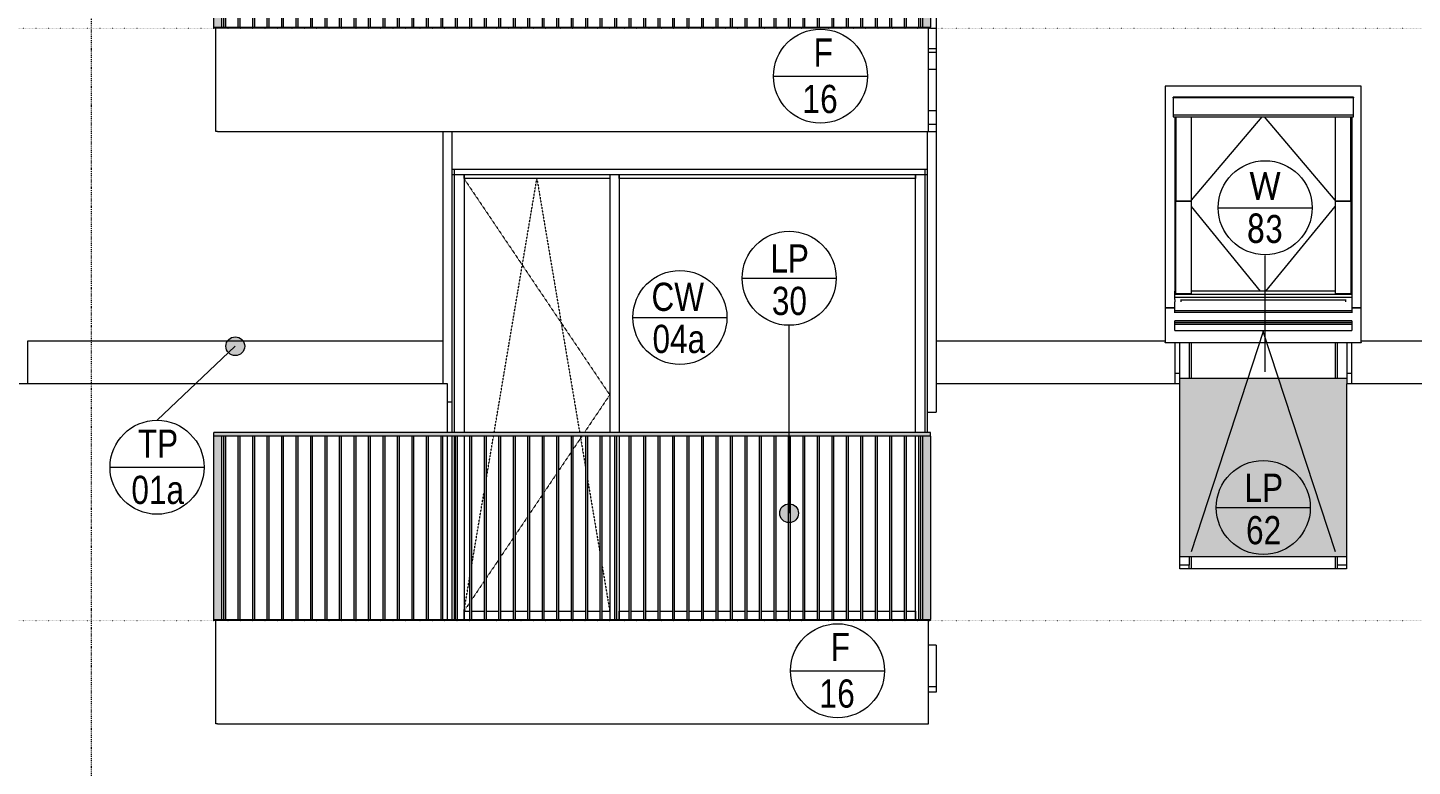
# Model space of a CAD drawing. Header units: millimetres. Extents: x -6736 to 224393, y -6260 to 72638.
# Drawn here: x -340 to 7022, y 3425 to 7353 of the extents above; entities that cross this region are included whole.
import ezdxf

# ---------------------------------------------------------------- set-up
doc = ezdxf.new("R2010")
doc.units = ezdxf.units.MM
for name, pattern in [('HA_Dash_2mm-S1mm', [2, 1, -1]), ('HA_DashDot_10mm-S3mm', [10, 4, -3, 0, -3]), ('HA_Dot-S4mm', [4, 0, -4])]:
    doc.linetypes.add(name, pattern=pattern)
for name, color, linetype, lineweight in [('A-DETL-____-THIN', 9, 'Continuous', 9), ('A-DOOR-____-OTLN', 9, 'Continuous', 9), ('A-FLOR-____-OTLN', 9, 'Continuous', 9), ('A-FLOR-HRAL-IDEN', 9, 'Continuous', 9), ('A-FLOR-HRAL-OTLN', 9, 'Continuous', 9), ('A-FLOR-LEVL-OTLN', 9, 'Continuous', 9), ('A-GENM-____-IDEN', 9, 'Continuous', 9), ('A-GENM-____-OTLN', 9, 'Continuous', 9), ('A-GLAZ-____-IDEN', 9, 'Continuous', 9), ('A-GLAZ-____-OTLN', 9, 'Continuous', 5), ('A-GLAZ-CURT-OTLN', 9, 'Continuous', 5), ('A-GLAZ-CWMG-OTLN', 9, 'Continuous', 5), ('A-ROOF-____-OTLN', 9, 'Continuous', 9), ('A-WALL-____-IDEN', 9, 'Continuous', 9), ('A-WALL-____-OTLN', 9, 'Continuous', 9), ('G-____-____-TEXT', 9, 'Continuous', 5), ('S-GRID-____-OTLN', 9, 'Continuous', 5)]:
    doc.layers.add(name, color=color, linetype=linetype, lineweight=lineweight)
doc.styles.add('Arial_2', font='arial.ttf', dxfattribs={"width": 0.8, "height": 150})
doc.styles.add('Calibri', font='calibri.ttf', dxfattribs={"width": 0.8, "height": 150})

# ---------------------------------------------------------------- blocks, each defined once
blk = doc.blocks.new('Roof-Windows_VELUX_VFE - VFE size 940x1370 _PK38__67_26-1838227-A_pohled jižní_DPS pohled')
at = {"layer": 'A-GLAZ-____-OTLN', "color": 250}
for p, q in [((5760, 5838.2), (5760, 5842.2)), ((5760, 5835.8), (5760, 5838.2)), ((6700, 5838.2), (5760, 5838.2)), ((6700, 5842.2), (6700, 5838.2)), ((6700, 5838.2), (6700, 5835.8)), ((5760, 5784.5), (5760, 5794.6)), ((6700, 5794.6), (5760, 5794.6)), ((5760, 5783.3), (5760, 5784.5)), ((6700, 5784.5), (5760, 5784.5)), ((5760, 5775.2), (5760, 5783.3)), ((6700, 5783.3), (5760, 5783.3)), ((5760, 5741.7), (5760, 5775.2)), ((5760, 5775.2), (6700, 5775.2)), ((6700, 5794.6), (6700, 5784.5)), ((6700, 5784.5), (6700, 5783.3)), ((6700, 5783.3), (6700, 5775.2)), ((6700, 5775.2), (6700, 5741.7)), ((5760, 5741.7), (6700, 5741.7)), ((5836, 5677.1), (5836, 5488.5)), ((6230, 5737.5), (5846.3, 4565.9)), ((5846.3, 5677.1), (5846.3, 5488.5)), ((6613.7, 4565.9), (6230, 5737.5)), ((6613.7, 5488.5), (6613.7, 5677.1)), ((6624, 5488.5), (6624, 5677.1)), ((5836, 4495.1), (5787.1, 4495.1)), ((5836, 4538.5), (5836, 4495.1)), ((5836, 4475.1), (5836, 4495.1)), ((5846.3, 4538.5), (5846.3, 4475.1)), ((6613.7, 4475.1), (6613.7, 4538.5)), ((6624, 4495.1), (6624, 4538.5)), ((6624, 4475.1), (6624, 4495.1)), ((6672.9, 4495.1), (6624, 4495.1)), ((5846.3, 4477.3), (6613.7, 4477.3))]:
    blk.add_line(p, q, dxfattribs=at)
blk = doc.blocks.new('Railing - 40 x12 mm-1473179-A_pohled jižní_DPS pohled')
at = {"layer": 'A-FLOR-HRAL-OTLN'}
blk.add_hatch(color=256, dxfattribs=at).paths.add_polyline_path([(4427.7, 4205), (4460, 4205), (4460, 5180), (4420, 5180), (4420, 4205)])
at = {"layer": 'A-FLOR-HRAL-OTLN', "color": 7}
for p, q in [((4420, 4205), (4420, 5180)), ((4460, 5180), (4460, 4205))]:
    blk.add_line(p, q, dxfattribs=at)
blk = doc.blocks.new('Railing - 40 x12 mm-V2-A_pohled jižní_DPS pohled')
at = {"layer": 'A-FLOR-HRAL-OTLN'}
blk.add_hatch(color=256, dxfattribs=at).paths.add_polyline_path([(4409, 4205), (4409, 5180), (4397, 5180), (4397, 4205)])
at = {"layer": 'A-FLOR-HRAL-OTLN', "color": 7}
for p, q in [((4409, 5180), (4397, 5180)), ((4397, 5180), (4397, 4205)), ((4409, 4205), (4409, 5180)), ((4397, 4205), (4409, 4205))]:
    blk.add_line(p, q, dxfattribs=at)
blk = doc.blocks.new('Railing - 40 x12 mm-V3-A_pohled jižní_DPS pohled')
at = {"layer": 'A-FLOR-HRAL-OTLN'}
blk.add_hatch(color=256, dxfattribs=at).paths.add_polyline_path([(690, 4205), (690, 5180), (650, 5180), (650, 4205), (689.2, 4205)])
at = {"layer": 'A-FLOR-HRAL-OTLN', "color": 7}
for p, q in [((650, 4205), (650, 5180)), ((690, 5180), (690, 4205))]:
    blk.add_line(p, q, dxfattribs=at)
blk = doc.blocks.new('Railing - Railing-1473194-A_pohled jižní_DPS pohled')
at = {"layer": 'A-FLOR-HRAL-OTLN'}
blk.add_hatch(color=256, dxfattribs=at).paths.add_polyline_path([(4427.7, 4200), (4460, 4200), (4460, 4205), (650, 4205), (650, 4200), (4298.8, 4200)])
at = {"layer": 'A-FLOR-HRAL-OTLN', "color": 7}
for p, q in [((650, 4200), (650, 4205)), ((650, 4205), (4460, 4205)), ((4460, 4200), (650, 4200)), ((4460, 4200), (4460, 4205))]:
    blk.add_line(p, q, dxfattribs=at)
for name, p in [('Railing - 40 x12 mm-V3-A_pohled jižní_DPS pohled', (0, 0)), ('Railing - 40 x12 mm-V2-A_pohled jižní_DPS pohled', (-3696, 0)), ('Railing - 40 x12 mm-V2-A_pohled jižní_DPS pohled', (-3619, 0)), ('Railing - 40 x12 mm-V2-A_pohled jižní_DPS pohled', (-3542, 0)), ('Railing - 40 x12 mm-V2-A_pohled jižní_DPS pohled', (-3465, 0)), ('Railing - 40 x12 mm-V2-A_pohled jižní_DPS pohled', (-3388, 0)), ('Railing - 40 x12 mm-V2-A_pohled jižní_DPS pohled', (-3311, 0)), ('Railing - 40 x12 mm-V2-A_pohled jižní_DPS pohled', (-3234, 0)), ('Railing - 40 x12 mm-V2-A_pohled jižní_DPS pohled', (-3157, 0)), ('Railing - 40 x12 mm-V2-A_pohled jižní_DPS pohled', (-3080, 0)), ('Railing - 40 x12 mm-V2-A_pohled jižní_DPS pohled', (-3003, 0)), ('Railing - 40 x12 mm-V2-A_pohled jižní_DPS pohled', (-2926, 0)), ('Railing - 40 x12 mm-V2-A_pohled jižní_DPS pohled', (-2849, 0)), ('Railing - 40 x12 mm-V2-A_pohled jižní_DPS pohled', (-2772, 0)), ('Railing - 40 x12 mm-V2-A_pohled jižní_DPS pohled', (-2695, 0)), ('Railing - 40 x12 mm-V2-A_pohled jižní_DPS pohled', (-2618, 0)), ('Railing - 40 x12 mm-V2-A_pohled jižní_DPS pohled', (-2541, 0)), ('Railing - 40 x12 mm-V2-A_pohled jižní_DPS pohled', (-2464, 0)), ('Railing - 40 x12 mm-V2-A_pohled jižní_DPS pohled', (-2387, 0)), ('Railing - 40 x12 mm-V2-A_pohled jižní_DPS pohled', (-2310, 0)), ('Railing - 40 x12 mm-V2-A_pohled jižní_DPS pohled', (-2233, 0)), ('Railing - 40 x12 mm-V2-A_pohled jižní_DPS pohled', (-2156, 0)), ('Railing - 40 x12 mm-V2-A_pohled jižní_DPS pohled', (-2079, 0)), ('Railing - 40 x12 mm-V2-A_pohled jižní_DPS pohled', (-2002, 0)), ('Railing - 40 x12 mm-V2-A_pohled jižní_DPS pohled', (-1925, 0)), ('Railing - 40 x12 mm-V2-A_pohled jižní_DPS pohled', (-1848, 0)), ('Railing - 40 x12 mm-V2-A_pohled jižní_DPS pohled', (-1771, 0)), ('Railing - 40 x12 mm-V2-A_pohled jižní_DPS pohled', (-1694, 0)), ('Railing - 40 x12 mm-V2-A_pohled jižní_DPS pohled', (-1617, 0)), ('Railing - 40 x12 mm-V2-A_pohled jižní_DPS pohled', (-1540, 0)), ('Railing - 40 x12 mm-V2-A_pohled jižní_DPS pohled', (-1463, 0)), ('Railing - 40 x12 mm-V2-A_pohled jižní_DPS pohled', (-1386, 0)), ('Railing - 40 x12 mm-V2-A_pohled jižní_DPS pohled', (-1309, 0)), ('Railing - 40 x12 mm-V2-A_pohled jižní_DPS pohled', (-1232, 0)), ('Railing - 40 x12 mm-V2-A_pohled jižní_DPS pohled', (-1155, 0)), ('Railing - 40 x12 mm-V2-A_pohled jižní_DPS pohled', (-1078, 0)), ('Railing - 40 x12 mm-V2-A_pohled jižní_DPS pohled', (-1001, 0)), ('Railing - 40 x12 mm-V2-A_pohled jižní_DPS pohled', (-924, 0)), ('Railing - 40 x12 mm-V2-A_pohled jižní_DPS pohled', (-847, 0)), ('Railing - 40 x12 mm-V2-A_pohled jižní_DPS pohled', (-770, 0)), ('Railing - 40 x12 mm-V2-A_pohled jižní_DPS pohled', (-693, 0)), ('Railing - 40 x12 mm-V2-A_pohled jižní_DPS pohled', (-616, 0)), ('Railing - 40 x12 mm-V2-A_pohled jižní_DPS pohled', (-539, 0)), ('Railing - 40 x12 mm-V2-A_pohled jižní_DPS pohled', (-462, 0)), ('Railing - 40 x12 mm-V2-A_pohled jižní_DPS pohled', (-385, 0)), ('Railing - 40 x12 mm-V2-A_pohled jižní_DPS pohled', (-308, 0)), ('Railing - 40 x12 mm-V2-A_pohled jižní_DPS pohled', (-231, 0)), ('Railing - 40 x12 mm-V2-A_pohled jižní_DPS pohled', (-154, 0)), ('Railing - 40 x12 mm-V2-A_pohled jižní_DPS pohled', (-77, 0)), ('Railing - 40 x12 mm-V2-A_pohled jižní_DPS pohled', (0, 0)), ('Railing - 40 x12 mm-1473179-A_pohled jižní_DPS pohled', (0, 0))]:
    blk.add_blockref(name, p)
blk = doc.blocks.new('Top Rail Type - Top Rail_Internal_-1473448-A_pohled jižní_DPS pohled')
at = {"layer": 'A-FLOR-HRAL-OTLN'}
blk.add_hatch(color=256, dxfattribs=at).paths.add_polyline_path([(4427.7, 5180), (4460, 5180), (4460, 5200), (650, 5200), (650, 5180), (3912, 5180)])
at = {"layer": 'A-FLOR-HRAL-OTLN', "color": 7}
for p, q in [((650, 5180), (650, 5200)), ((4460, 5200), (650, 5200)), ((4460, 5180), (650, 5180)), ((4460, 5180), (4460, 5200))]:
    blk.add_line(p, q, dxfattribs=at)
blk = doc.blocks.new('Railing - Railing-1473588-A_pohled jižní_DPS pohled')
at = {"layer": 'A-FLOR-HRAL-OTLN'}
blk.add_hatch(color=256, dxfattribs=at).paths.add_polyline_path([(4427.7, 7350), (4460, 7350), (4460, 7355), (650, 7355), (650, 7350), (3912, 7350)])
at = {"layer": 'A-FLOR-HRAL-OTLN', "color": 7}
for p, q in [((650, 7350), (650, 7355)), ((650, 7355), (4460, 7355)), ((4460, 7350), (650, 7350)), ((4460, 7350), (4460, 7355))]:
    blk.add_line(p, q, dxfattribs=at)
for name, p in [('Railing - 40 x12 mm-V3-A_pohled jižní_DPS pohled', (0, 3150)), ('Railing - 40 x12 mm-V2-A_pohled jižní_DPS pohled', (-3696, 3150)), ('Railing - 40 x12 mm-V2-A_pohled jižní_DPS pohled', (-3619, 3150)), ('Railing - 40 x12 mm-V2-A_pohled jižní_DPS pohled', (-3542, 3150)), ('Railing - 40 x12 mm-V2-A_pohled jižní_DPS pohled', (-3465, 3150)), ('Railing - 40 x12 mm-V2-A_pohled jižní_DPS pohled', (-3388, 3150)), ('Railing - 40 x12 mm-V2-A_pohled jižní_DPS pohled', (-3311, 3150)), ('Railing - 40 x12 mm-V2-A_pohled jižní_DPS pohled', (-3234, 3150)), ('Railing - 40 x12 mm-V2-A_pohled jižní_DPS pohled', (-3157, 3150)), ('Railing - 40 x12 mm-V2-A_pohled jižní_DPS pohled', (-3080, 3150)), ('Railing - 40 x12 mm-V2-A_pohled jižní_DPS pohled', (-3003, 3150)), ('Railing - 40 x12 mm-V2-A_pohled jižní_DPS pohled', (-2926, 3150)), ('Railing - 40 x12 mm-V2-A_pohled jižní_DPS pohled', (-2849, 3150)), ('Railing - 40 x12 mm-V2-A_pohled jižní_DPS pohled', (-2772, 3150)), ('Railing - 40 x12 mm-V2-A_pohled jižní_DPS pohled', (-2695, 3150)), ('Railing - 40 x12 mm-V2-A_pohled jižní_DPS pohled', (-2618, 3150)), ('Railing - 40 x12 mm-V2-A_pohled jižní_DPS pohled', (-2541, 3150)), ('Railing - 40 x12 mm-V2-A_pohled jižní_DPS pohled', (-2464, 3150)), ('Railing - 40 x12 mm-V2-A_pohled jižní_DPS pohled', (-2387, 3150)), ('Railing - 40 x12 mm-V2-A_pohled jižní_DPS pohled', (-2310, 3150)), ('Railing - 40 x12 mm-V2-A_pohled jižní_DPS pohled', (-2233, 3150)), ('Railing - 40 x12 mm-V2-A_pohled jižní_DPS pohled', (-2156, 3150)), ('Railing - 40 x12 mm-V2-A_pohled jižní_DPS pohled', (-2079, 3150)), ('Railing - 40 x12 mm-V2-A_pohled jižní_DPS pohled', (-2002, 3150)), ('Railing - 40 x12 mm-V2-A_pohled jižní_DPS pohled', (-1925, 3150)), ('Railing - 40 x12 mm-V2-A_pohled jižní_DPS pohled', (-1848, 3150)), ('Railing - 40 x12 mm-V2-A_pohled jižní_DPS pohled', (-1771, 3150)), ('Railing - 40 x12 mm-V2-A_pohled jižní_DPS pohled', (-1694, 3150)), ('Railing - 40 x12 mm-V2-A_pohled jižní_DPS pohled', (-1617, 3150)), ('Railing - 40 x12 mm-V2-A_pohled jižní_DPS pohled', (-1540, 3150)), ('Railing - 40 x12 mm-V2-A_pohled jižní_DPS pohled', (-1463, 3150)), ('Railing - 40 x12 mm-V2-A_pohled jižní_DPS pohled', (-1386, 3150)), ('Railing - 40 x12 mm-V2-A_pohled jižní_DPS pohled', (-1309, 3150)), ('Railing - 40 x12 mm-V2-A_pohled jižní_DPS pohled', (-1232, 3150)), ('Railing - 40 x12 mm-V2-A_pohled jižní_DPS pohled', (-1155, 3150)), ('Railing - 40 x12 mm-V2-A_pohled jižní_DPS pohled', (-1078, 3150)), ('Railing - 40 x12 mm-V2-A_pohled jižní_DPS pohled', (-1001, 3150)), ('Railing - 40 x12 mm-V2-A_pohled jižní_DPS pohled', (-924, 3150)), ('Railing - 40 x12 mm-V2-A_pohled jižní_DPS pohled', (-847, 3150)), ('Railing - 40 x12 mm-V2-A_pohled jižní_DPS pohled', (-770, 3150)), ('Railing - 40 x12 mm-V2-A_pohled jižní_DPS pohled', (-693, 3150)), ('Railing - 40 x12 mm-V2-A_pohled jižní_DPS pohled', (-616, 3150)), ('Railing - 40 x12 mm-V2-A_pohled jižní_DPS pohled', (-539, 3150)), ('Railing - 40 x12 mm-V2-A_pohled jižní_DPS pohled', (-462, 3150)), ('Railing - 40 x12 mm-V2-A_pohled jižní_DPS pohled', (-385, 3150)), ('Railing - 40 x12 mm-V2-A_pohled jižní_DPS pohled', (-308, 3150)), ('Railing - 40 x12 mm-V2-A_pohled jižní_DPS pohled', (-231, 3150)), ('Railing - 40 x12 mm-V2-A_pohled jižní_DPS pohled', (-154, 3150)), ('Railing - 40 x12 mm-V2-A_pohled jižní_DPS pohled', (-77, 3150)), ('Railing - 40 x12 mm-V2-A_pohled jižní_DPS pohled', (0, 3150)), ('Railing - 40 x12 mm-1473179-A_pohled jižní_DPS pohled', (0, 3150))]:
    blk.add_blockref(name, p)
blk = doc.blocks.new('Systémový panel - Sklo-1499866-A_pohled jižní_DPS pohled')
at = {"layer": 'A-GLAZ-CURT-OTLN', "color": 250}
for p, q in [((4380, 6550), (2805, 6550)), ((2805, 6550), (2805, 5200)), ((4380, 5200), (4380, 6550)), ((2805, 5180), (2805, 4250)), ((4380, 4250), (4380, 5180)), ((2805, 4250), (2857, 4250)), ((2869, 4250), (2934, 4250)), ((2946, 4250), (3011, 4250)), ((3023, 4250), (3088, 4250)), ((3100, 4250), (3165, 4250)), ((3177, 4250), (3242, 4250)), ((3254, 4250), (3319, 4250)), ((3331, 4250), (3396, 4250)), ((3408, 4250), (3473, 4250)), ((3485, 4250), (3550, 4250)), ((3562, 4250), (3627, 4250)), ((3639, 4250), (3704, 4250)), ((3716, 4250), (3781, 4250)), ((3793, 4250), (3858, 4250)), ((3870, 4250), (3935, 4250)), ((3947, 4250), (4012, 4250)), ((4024, 4250), (4089, 4250)), ((4101, 4250), (4166, 4250)), ((4178, 4250), (4243, 4250)), ((4255, 4250), (4320, 4250)), ((4332, 4250), (4380, 4250))]:
    blk.add_line(p, q, dxfattribs=at)
blk = doc.blocks.new('Obdélníková příčel - 50x70mm EXT-1499822-A_pohled jižní_DPS pohled')
at = {"layer": 'A-GLAZ-CWMG-OTLN', "color": 250}
for p, q in [((1980, 6550), (1980, 6570)), ((2755, 6570), (2755, 6550)), ((2755, 6550), (1980, 6550))]:
    blk.add_line(p, q, dxfattribs=at)
blk = doc.blocks.new('Obdélníková příčel - 50x70mm EXT-1499864-A_pohled jižní_DPS pohled')
at = {"layer": 'A-GLAZ-CWMG-OTLN', "color": 250}
for p, q in [((2805, 4205), (2805, 4250)), ((2805, 4250), (2857, 4250)), ((2869, 4250), (2934, 4250)), ((2946, 4250), (3011, 4250)), ((3023, 4250), (3088, 4250)), ((3100, 4250), (3165, 4250)), ((3177, 4250), (3242, 4250)), ((3254, 4250), (3319, 4250)), ((3331, 4250), (3396, 4250)), ((3408, 4250), (3473, 4250)), ((3485, 4250), (3550, 4250)), ((3562, 4250), (3627, 4250)), ((3639, 4250), (3704, 4250)), ((3716, 4250), (3781, 4250)), ((3793, 4250), (3858, 4250)), ((3870, 4250), (3935, 4250)), ((3947, 4250), (4012, 4250)), ((4024, 4250), (4089, 4250)), ((4101, 4250), (4166, 4250)), ((4178, 4250), (4243, 4250)), ((4255, 4250), (4320, 4250)), ((4332, 4250), (4380, 4250)), ((4380, 4250), (4380, 4205))]:
    blk.add_line(p, q, dxfattribs=at)
blk = doc.blocks.new('Obdélníková příčel - 50x70mm EXT-1499828-A_pohled jižní_DPS pohled')
at = {"layer": 'A-GLAZ-CWMG-OTLN', "color": 250}
for p, q in [((9655, 9720), (9655, 8350)), ((9655, 8330), (9655, 7355))]:
    blk.add_line(p, q, dxfattribs=at)
blk = doc.blocks.new('Obdélníková příčel - 50x70mm EXT-1499829-A_pohled jižní_DPS pohled')
at = {"layer": 'A-GLAZ-CWMG-OTLN', "color": 250}
for p, q in [((12055, 8350), (12055, 9720)), ((12055, 7355), (12055, 8330))]:
    blk.add_line(p, q, dxfattribs=at)
blk = doc.blocks.new('ABMV_CW_Single_Swing_Generic - Ex_Glass_SKLOPNE-1550612-A_pohled jižní_DPS pohled')
at = {"layer": 'A-DOOR-____-OTLN', "color": 250, "linetype": 'HA_Dash_2mm-S1mm', "lineweight": 5}
for p, q in [((1980, 6550), (2755, 5400)), ((2140.1, 5200), (2367.5, 6550)), ((2367.5, 6550), (2594.9, 5200)), ((2755, 5400), (2620.2, 5200)), ((2099, 4956.3), (2136.7, 5180)), ((2606.7, 5180), (2561, 5112.1)), ((2598.3, 5180), (2626, 5015.7)), ((2549, 5094.3), (2484, 4997.9)), ((2472, 4980.1), (2407, 4883.6)), ((2638, 4944.5), (2703, 4558.6)), ((2022.1, 4499.9), (2087, 4885.1)), ((2395, 4865.8), (2330, 4769.4)), ((2318, 4751.5), (2253, 4655.1)), ((2241, 4637.3), (2176, 4540.8)), ((2164, 4523), (2099, 4426.6)), ((1980, 4250), (2010, 4428.1)), ((2715, 4487.4), (2755, 4250)), ((2087, 4408.8), (2022, 4312.3)), ((2010, 4294.5), (1980, 4250))]:
    blk.add_line(p, q, dxfattribs=at)
blk = doc.blocks.new('Obdélníková příčel - 50x70mm EXT-1499865-A_pohled jižní_DPS pohled')
at = {"layer": 'A-GLAZ-CWMG-OTLN', "color": 250}
for p, q in [((2805, 6550), (2805, 6570)), ((4380, 6570), (4380, 6550)), ((4380, 6550), (2805, 6550))]:
    blk.add_line(p, q, dxfattribs=at)
blk = doc.blocks.new('Obdélníková příčel - 50x70mm EXT-1499825-A_pohled jižní_DPS pohled')
at = {"layer": 'A-GLAZ-CWMG-OTLN', "color": 250}
for p, q in [((1980, 4205), (1980, 4250)), ((1980, 4250), (2010, 4250)), ((2022, 4250), (2087, 4250)), ((2099, 4250), (2164, 4250)), ((2176, 4250), (2241, 4250)), ((2253, 4250), (2318, 4250)), ((2330, 4250), (2395, 4250)), ((2407, 4250), (2472, 4250)), ((2484, 4250), (2549, 4250)), ((2561, 4250), (2626, 4250)), ((2638, 4250), (2703, 4250)), ((2715, 4250), (2755, 4250)), ((2755, 4250), (2755, 4205))]:
    blk.add_line(p, q, dxfattribs=at)
blk = doc.blocks.new('Obdélníková příčel - 50x70mm EXT-1499826-A_pohled jižní_DPS pohled')
at = {"layer": 'A-GLAZ-CWMG-OTLN', "color": 250}
for p, q in [((10426.2, 9720), (10426.2, 8350)), ((10476.2, 9720), (10476.2, 8350)), ((10426.2, 8330), (10426.2, 7355)), ((10476.2, 8330), (10476.2, 7355))]:
    blk.add_line(p, q, dxfattribs=at)
blk = doc.blocks.new('Roof-Windows_VELUX_GLL_1061 - PK06-1841920-A_pohled jižní_DPS pohled')
at = {"layer": 'A-GLAZ-____-OTLN', "color": 250}
for p, q in [((6751, 7042.2), (5709, 7042.2)), ((5709, 7042.2), (5709, 5863.5)), ((6751, 5863.5), (6751, 7042.2)), ((5750.9, 6979.6), (5750.9, 6982.7)), ((6709.1, 6982.7), (5750.9, 6982.7)), ((6709.1, 6979.6), (5750.9, 6979.6)), ((5750.9, 6979.6), (5750.9, 6886.7)), ((6709.1, 6982.7), (6709.1, 6979.6)), ((6709.1, 6886.7), (6709.1, 6979.6)), ((6709.1, 6886.7), (5750.9, 6886.7)), ((5750.9, 6886.7), (5750.9, 6878.5)), ((5750.9, 6878.5), (6709.1, 6878.5)), ((5759, 6878.5), (5759, 5952.2)), ((5765.4, 6877.8), (5765.4, 6429.3)), ((5848.6, 6435), (6224.2, 6878.5)), ((5848.6, 6429.3), (5848.6, 6877.8)), ((6611.4, 6435), (6235.8, 6878.5)), ((6611.4, 6877.8), (6611.4, 6429.3)), ((6694.6, 6429.3), (6694.6, 6877.8)), ((6701, 6878.5), (6701, 5952.2)), ((6709.1, 6878.5), (6709.1, 6886.7)), ((5765.4, 6429.3), (5848.6, 6429.3)), ((5765.4, 5937.3), (5765.4, 6429.3)), ((5848.6, 6429.3), (5765.4, 6429.3)), ((5848.6, 5937.3), (5848.6, 6429.3)), ((6611.4, 6429.3), (6694.6, 6429.3)), ((6611.4, 6429.3), (6611.4, 5937.3)), ((6694.6, 6429.3), (6611.4, 6429.3)), ((6694.6, 6429.3), (6694.6, 5937.3)), ((6215.7, 5952.2), (5848.6, 6401.1)), ((6244.3, 5952.2), (6611.4, 6401.1)), ((5759, 5940.8), (5759, 5952.2)), ((5765.4, 5952.2), (5759, 5952.2)), ((5759, 5933.4), (5759, 5940.8)), ((5759, 5917.1), (5759, 5933.4)), ((6701, 5933.4), (5759, 5933.4)), ((5759, 5908), (5759, 5917.1)), ((6701, 5917.1), (5759, 5917.1)), ((5759, 5908), (5759, 5894.3)), ((5759, 5852.8), (5759, 5894.5)), ((5848.6, 5937.3), (5765.4, 5937.3)), ((5848.6, 5936.8), (5765.4, 5936.8)), ((5792, 5908), (5792, 5894.3)), ((5792, 5906), (6668, 5906)), ((6611.4, 5952.2), (5848.6, 5952.2)), ((6694.6, 5937.3), (6611.4, 5937.3)), ((6694.6, 5936.8), (6611.4, 5936.8)), ((6668, 5908), (6668, 5894.3)), ((6701, 5952.2), (6694.6, 5952.2)), ((6701, 5952.2), (6701, 5940.8)), ((6701, 5940.8), (6701, 5933.4)), ((6701, 5933.4), (6701, 5917.1)), ((6701, 5917.1), (6701, 5908)), ((6701, 5908), (6701, 5894.3)), ((6701, 5894.5), (6701, 5852.8)), ((5709, 5863.5), (5759, 5863.5)), ((5759, 5863.5), (5709, 5863.5)), ((5709, 5863.5), (5709, 5679.1)), ((5759, 5849.5), (5759, 5852.8)), ((5759, 5839.3), (5759, 5849.6)), ((5759, 5849.5), (6701, 5849.5)), ((6701, 5863.5), (6751, 5863.5)), ((6751, 5863.5), (6701, 5863.5)), ((6701, 5852.8), (6701, 5849.5)), ((6701, 5849.6), (6701, 5839.3)), ((6751, 5679.1), (6751, 5863.5)), ((5709, 5679.1), (6751, 5679.1)), ((5709, 5677.1), (5709, 5679.1)), ((6751, 5677.1), (5709, 5677.1)), ((6751, 5679.1), (6751, 5677.1))]:
    blk.add_line(p, q, dxfattribs=at)
blk = doc.blocks.new('TB_Porotherm KPVarioUNI_3000mm - TB_Porotherm KPVarioUNI_3000mm-2008209-A_pohled jižní_DPS pohled')
at = {"layer": 'A-GENM-____-OTLN', "color": 7}
for p, q in [((4450, 6840), (4490, 6840)), ((4445, 6570), (1915, 6570))]:
    blk.add_line(p, q, dxfattribs=at)
blk = doc.blocks.new('Railing - Railing-2181463-A_pohled jižní_DPS pohled')
at = {"layer": 'A-FLOR-HRAL-OTLN'}
blk.add_hatch(color=256, dxfattribs=at).paths.add_polyline_path([(6490.3, 4538.5), (6672.9, 4538.5), (6672.9, 5488.5), (5786.3, 5488.5), (5787.1, 4538.5), (5974.6, 4538.5)])
at = {"layer": 'A-FLOR-HRAL-OTLN', "color": 7}
for p, q in [((5786.3, 5488.5), (6673.7, 5488.5)), ((6672.9, 4538.5), (5787.1, 4538.5))]:
    blk.add_line(p, q, dxfattribs=at)
blk = doc.blocks.new('185-01_OBJEKT A_Central_rvt-1-A_pohled jižní_DPS pohled')
at = {"layer": 'A-FLOR-____-OTLN', "color": 7}
for p, q in [((4460, 7350), (4490, 7350)), ((4490, 7350), (4490, 7334.3)), ((4490, 7130), (4450, 7130)), ((4450, 3850), (4490, 3850))]:
    blk.add_line(p, q, dxfattribs=at)
at = {"layer": 'A-ROOF-____-OTLN', "color": 7}
for p, q in [((4490, 10064.1), (4490, 7350)), ((4490, 7334.3), (4490, 5688)), ((1870, 5688), (1870, 6800)), ((-340, 5514.9), (-340, 5688)), ((-340, 5688), (1870, 5688)), ((4490, 5688), (5709, 5688)), ((5760, 5677.1), (5760, 5514.9)), ((5786.3, 5514.9), (5786.3, 5677.1)), ((6673.7, 5677.1), (6673.7, 5514.9)), ((6700, 5514.9), (6700, 5677.1)), ((6751, 5688), (8415, 5688)), ((-340, 5459.2), (-340, 5514.9)), ((5760, 5514.9), (5786.3, 5514.9)), ((5760, 5514.9), (5760, 5459.2)), ((5786.3, 5459.2), (5786.3, 5514.9)), ((6673.7, 5514.9), (6700, 5514.9)), ((6673.7, 5514.9), (6673.7, 5459.2)), ((6700, 5459.2), (6700, 5514.9))]:
    blk.add_line(p, q, dxfattribs=at)
at = {"layer": 'A-WALL-____-OTLN', "color": 7}
for p, q in [((660, 6800), (660, 7350)), ((4450, 6800), (4450, 7350)), ((4490, 7240.7), (4450, 7240.7)), ((4490, 7220), (4450, 7220)), ((4490, 6910), (4450, 6910)), ((670, 6800), (660, 6800)), ((670, 6800), (4450, 6800)), ((1915, 6800), (1915, 5361.7)), ((4445, 5308), (4445, 6800)), ((4450, 6800), (4490, 6800)), ((1915, 6600), (4445, 6600)), ((1930, 5200), (1930, 6600)), ((4430, 6600), (4430, 5200)), ((1870, 5459.2), (1870, 5688)), ((4490, 5688), (4490, 5459.2)), ((1892.5, 5459.2), (-385, 5459.2)), ((1892.5, 5200), (1892.5, 5459.2)), ((5787.1, 5459.2), (4490, 5459.2)), ((4490, 5459.2), (4490, 5308)), ((5787.1, 4475.1), (5787.1, 5459.2)), ((8460, 5459.2), (6672.9, 5459.2)), ((6672.9, 5459.2), (6672.9, 4475.1)), ((1915, 5361.7), (1892.5, 5361.7)), ((1915, 5361.7), (1915, 5200)), ((4445, 5200), (4445, 5308)), ((4445, 5308), (4490, 5308)), ((1892.5, 4205), (1892.5, 5180)), ((1915, 5180), (1915, 4205)), ((1930, 4205), (1930, 5180)), ((6672.9, 4475.1), (5787.1, 4475.1)), ((660, 3650), (660, 4200)), ((4450, 3650), (4450, 4200)), ((4490, 4070), (4450, 4070)), ((4490, 4070), (4490, 3820)), ((4467.5, 3820), (4450, 3820)), ((4490, 3820), (4467.5, 3820)), ((670, 3650), (660, 3650)), ((670, 3650), (4450, 3650))]:
    blk.add_line(p, q, dxfattribs=at)
at = {"layer": 'A-DOOR-____-OTLN', "lineweight": 9}
blk.add_blockref('ABMV_CW_Single_Swing_Generic - Ex_Glass_SKLOPNE-1550612-A_pohled jižní_DPS pohled', (0, 0), dxfattribs=at)
at = {"layer": 'A-FLOR-HRAL-OTLN', "lineweight": 9}
for name in ['Railing - Railing-1473588-A_pohled jižní_DPS pohled', 'Railing - Railing-2181463-A_pohled jižní_DPS pohled', 'Top Rail Type - Top Rail_Internal_-1473448-A_pohled jižní_DPS pohled', 'Railing - Railing-1473194-A_pohled jižní_DPS pohled']:
    blk.add_blockref(name, (0, 0), dxfattribs=at)
at = {"layer": 'A-GENM-____-OTLN', "lineweight": 9}
blk.add_blockref('TB_Porotherm KPVarioUNI_3000mm - TB_Porotherm KPVarioUNI_3000mm-2008209-A_pohled jižní_DPS pohled', (0, 0), dxfattribs=at)
at = {"layer": 'A-GLAZ-____-OTLN', "lineweight": 9}
for name in ['Roof-Windows_VELUX_GLL_1061 - PK06-1841920-A_pohled jižní_DPS pohled', 'Roof-Windows_VELUX_VFE - VFE size 940x1370 _PK38__67_26-1838227-A_pohled jižní_DPS pohled']:
    blk.add_blockref(name, (0, 0), dxfattribs=at)
at = {"layer": 'A-GLAZ-CURT-OTLN', "lineweight": 9}
blk.add_blockref('Systémový panel - Sklo-1499866-A_pohled jižní_DPS pohled', (0, 0), dxfattribs=at)
at = {"layer": 'A-GLAZ-CWMG-OTLN', "lineweight": 9}
for name, p in [('Obdélníková příčel - 50x70mm EXT-1499822-A_pohled jižní_DPS pohled', (0, 0)), ('Obdélníková příčel - 50x70mm EXT-1499828-A_pohled jižní_DPS pohled', (-7675, -3150)), ('Obdélníková příčel - 50x70mm EXT-1499826-A_pohled jižní_DPS pohled', (-7671.3, -3150)), ('Obdélníková příčel - 50x70mm EXT-1499865-A_pohled jižní_DPS pohled', (0, 0)), ('Obdélníková příčel - 50x70mm EXT-1499829-A_pohled jižní_DPS pohled', (-7675, -3150)), ('Obdélníková příčel - 50x70mm EXT-1499825-A_pohled jižní_DPS pohled', (0, 0)), ('Obdélníková příčel - 50x70mm EXT-1499864-A_pohled jižní_DPS pohled', (0, 0))]:
    blk.add_blockref(name, p, dxfattribs=at)
blk = doc.blocks.new('HA_TAG_WD - Type Mark-1502833-A_pohled jižní_DPS pohled')
at = {"layer": 'A-GLAZ-____-IDEN'}
blk.add_line((5980, 9053.8), (6480, 9053.8), dxfattribs=at)
blk.add_circle((6230, 9053.8), 250, dxfattribs=at)
blk = doc.blocks.new('HA_TAG_GM_Products1 - Generic-1835784-A_pohled jižní_DPS pohled')
at = {"layer": 'A-GENM-____-IDEN'}
blk.add_line((11258.7, 6020), (11758.7, 6020), dxfattribs=at)
blk.add_circle((11508.7, 6020), 250, dxfattribs=at)
blk = doc.blocks.new('HA_TAG_cWA - Default-922888-A_pohled jižní_DPS pohled')
at = {"layer": 'A-WALL-____-IDEN'}
blk.add_line((2878, 5811.8), (3378, 5811.8), dxfattribs=at)
blk.add_circle((3128, 5811.8), 250, dxfattribs=at)
blk = doc.blocks.new('HA_TAG_GM_Products - Generic-588599-A_pohled jižní_DPS pohled')
at = {"layer": 'A-GENM-____-IDEN'}
blk.add_line((10117.5, 10793.7), (10617.5, 10793.7), dxfattribs=at)
blk.add_circle((10367.5, 10793.7), 250, dxfattribs=at)
blk = doc.blocks.new('HA_TAG_GM_Railings - Generic-2229991-A_pohled jižní_DPS pohled')
at = {"layer": 'A-FLOR-HRAL-IDEN'}
blk.add_line((5980, 4800.9), (6480, 4800.9), dxfattribs=at)
blk.add_circle((6230, 4800.9), 250, dxfattribs=at)

msp = doc.modelspace()

# ---------------------------------------------------------------- hatches: boundary and pattern name
at = {"layer": 'A-GENM-____-IDEN'}
h = msp.add_hatch(color=256, dxfattribs=at)
edge = h.paths.add_edge_path()
edge.add_arc((764, 5658.6), 50, 0, 360)
h = msp.add_hatch(color=256, dxfattribs=at)
edge = h.paths.add_edge_path()
edge.add_arc((3708.7, 4770.7), 50, 0, 360)

# ---------------------------------------------------------------- linework, layer by layer
at = {"layer": 'A-DETL-____-THIN'}
for p, q in [((3625.4, 7094.6), (4125.4, 7094.6)), ((3716.2, 3933.2), (4216.2, 3933.2))]:
    msp.add_line(p, q, dxfattribs=at)
for centre in [(3875.4, 7094.6), (3966.2, 3933.2)]:
    msp.add_circle(centre, 250, dxfattribs=at)
at = {"layer": 'A-FLOR-LEVL-OTLN', "linetype": 'HA_Dot-S4mm', "lineweight": 5}
for p, q in [((-4080.2, 7350), (29159.8, 7350)), ((-4080.2, 4200), (29159.8, 4200))]:
    msp.add_line(p, q, dxfattribs=at)
at = {"layer": 'A-GENM-____-IDEN'}
for p, q in [((3708.7, 4770.7), (3708.7, 5770)), ((764, 5658.6), (347.8, 5265.2))]:
    msp.add_line(p, q, dxfattribs=at)
for centre in [(764, 5658.6), (3708.7, 4770.7)]:
    msp.add_circle(centre, 50, dxfattribs=at)
at = {"layer": 'A-GLAZ-____-IDEN'}
msp.add_line((6240, 5522.1), (6240, 6140.8), dxfattribs=at)
at = {"layer": 'S-GRID-____-OTLN', "linetype": 'HA_DashDot_10mm-S3mm', "lineweight": 9}
msp.add_line((0, -3059.8), (0, 14688), dxfattribs=at)

# ---------------------------------------------------------------- block references
at = {"lineweight": 5}
msp.add_blockref('185-01_OBJEKT A_Central_rvt-1-A_pohled jižní_DPS pohled', (0, 0), dxfattribs=at)
at = {"layer": 'A-FLOR-HRAL-IDEN'}
msp.add_blockref('HA_TAG_GM_Railings - Generic-2229991-A_pohled jižní_DPS pohled', (0, 0), dxfattribs=at)
at = {"layer": 'A-GENM-____-IDEN'}
for name, p in [('HA_TAG_GM_Products1 - Generic-1835784-A_pohled jižní_DPS pohled', (-7800, 0)), ('HA_TAG_GM_Products - Generic-588599-A_pohled jižní_DPS pohled', (-10019.7, -5778.5))]:
    msp.add_blockref(name, p, dxfattribs=at)
at = {"layer": 'A-GLAZ-____-IDEN'}
msp.add_blockref('HA_TAG_WD - Type Mark-1502833-A_pohled jižní_DPS pohled', (10, -2658.4), dxfattribs=at)
at = {"layer": 'A-WALL-____-IDEN'}
msp.add_blockref('HA_TAG_cWA - Default-922888-A_pohled jižní_DPS pohled', (0, 0), dxfattribs=at)

# ---------------------------------------------------------------- texts
at = {"layer": 'A-FLOR-HRAL-IDEN', "lineweight": 5, "char_height": 150, "attachment_point": 1, "style": 'Arial_2'}
for s, insert, width in [('LP', (6130.4, 4981.1), 250.126), ('62', (6138.4, 4755.7), 230.886)]:
    msp.add_mtext(s, dxfattribs=dict(at, insert=insert, width=width))
at = {"layer": 'A-GENM-____-IDEN', "lineweight": 5, "char_height": 150, "attachment_point": 1, "style": 'Arial_2'}
for s, insert, width in [('LP', (3609, 6200.2), 250.126), ('30', (3617, 5974.8), 230.886), ('TP', (245.8, 5215.5), 256.54), ('01a', (211.4, 4970), 339.915)]:
    msp.add_mtext(s, dxfattribs=dict(at, insert=insert, width=width))
at = {"layer": 'A-GLAZ-____-IDEN', "lineweight": 5, "char_height": 150, "attachment_point": 1, "style": 'Calibri'}
for s, insert, width in [('\\fCalibri|b0|i0|c254|p34|;\\W.8;W', (6156.4, 6585.9), 211.645), ('83', (6143.2, 6357.3), 243.713)]:
    msp.add_mtext(s, dxfattribs=dict(at, insert=insert, width=width))
at = {"layer": 'A-WALL-____-IDEN', "lineweight": 5, "char_height": 150, "attachment_point": 1, "style": 'Arial_2'}
for s, insert, width in [('CW', (2976.9, 5996.5), 352.742), ('04a', (2982.5, 5772.8), 339.915)]:
    msp.add_mtext(s, dxfattribs=dict(at, insert=insert, width=width))
at = {"layer": 'G-____-____-TEXT', "color": 7, "lineweight": 9, "char_height": 150, "attachment_point": 1, "style": 'Arial_2'}
for s, insert, width in [('\\fArial|b0|i0|c254|p34|;\\W.8;F', (3839, 7295.5), 128.27), ('\\fArial|b0|i0|c254|p34|;\\W.8;1', (3778.5, 7048.5), 115.443), ('\\fArial|b0|i0|c254|p34|;\\W.8;6', (3873.7, 7048.5), 115.443), ('\\fArial|b0|i0|c254|p34|;\\W.8;F', (3929.8, 4134.1), 128.27), ('\\fArial|b0|i0|c254|p34|;\\W.8;1', (3869.3, 3887.1), 115.443), ('\\fArial|b0|i0|c254|p34|;\\W.8;6', (3964.5, 3887.1), 115.443)]:
    msp.add_mtext(s, dxfattribs=dict(at, insert=insert, width=width))

doc.saveas('drawing.dxf')
